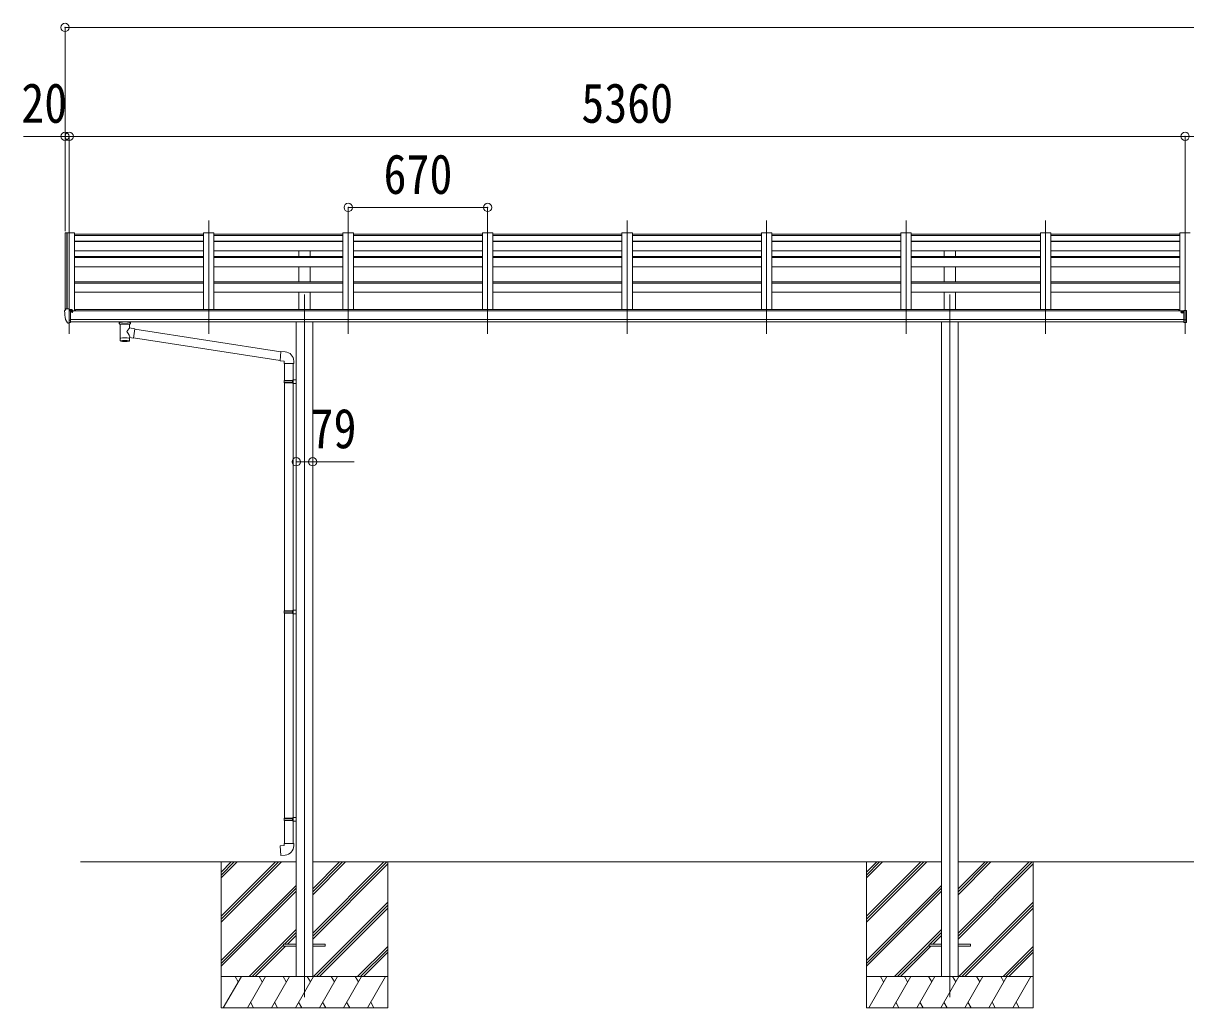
# Model space of a CAD drawing. Units: millimetres at full size, sheet at 1:40. Extents: x -11181 to 11305, y -7804 to 7716.
# Drawn here: x -1801 to 3783, y -4139 to 588 of the extents above; entities that cross this region are included whole.
import ezdxf
from ezdxf.enums import TextEntityAlignment as Align

# ---------------------------------------------------------------- set-up
doc = ezdxf.new("R2010")
doc.units = ezdxf.units.MM
doc.header["$LTSCALE"] = 40
doc.header["$PDMODE"] = 32
doc.header["$PDSIZE"] = 40
for name, color, linetype, lineweight in [('0-0_0', 7, 'Continuous', 9), ('0-1_本体', 4, 'Continuous', 9), ('0-2_部品', 7, 'Continuous', 9), ('0-4_TABLE1', 3, 'Continuous', 9), ('0-8_PARTS2', 2, 'Continuous', 9), ('0-A_寸法', 6, 'Continuous', 9)]:
    doc.layers.add(name, color=color, linetype=linetype, lineweight=lineweight)
doc.styles.add('ＭＳ ゴシック', font='')
doc.styles.get('ＭＳ ゴシック').set_extended_font_data('MS Gothic')

msp = doc.modelspace()

# ---------------------------------------------------------------- linework, layer by layer
at = {"layer": '0-0_0'}
for p, q in [((-1526.47, -3439.42), (-489.97, -3439.42)), ((-850.47, -3439.42), (-850.47, -4139.42)), ((-850.47, -3700.15), (-589.74, -3439.42)), ((-850.47, -3714.29), (-575.6, -3439.42)), ((-850.47, -3728.44), (-561.46, -3439.42)), ((-850.47, -3516.31), (-773.59, -3439.42)), ((-850.47, -3502.16), (-787.73, -3439.42)), ((-850.47, -3488.02), (-801.88, -3439.42)), ((-410.97, -3781.15), (-69.24, -3439.42)), ((-410.97, -3795.29), (-55.1, -3439.42)), ((-410.97, -3597.3), (-253.09, -3439.42)), ((-410.97, -3583.16), (-267.23, -3439.42)), ((-410.97, -3569.02), (-281.38, -3439.42)), ((-410.97, -3439.42), (2610.03, -3439.42)), ((-410.97, -3809.44), (-50.47, -3448.94)), ((-50.47, -3439.42), (-50.47, -4139.42)), ((2249.53, -3439.42), (2249.53, -4139.42)), ((2249.53, -3700.15), (2510.26, -3439.42)), ((2249.53, -3714.29), (2524.4, -3439.42)), ((2249.53, -3728.44), (2538.54, -3439.42)), ((2249.53, -3516.31), (2326.41, -3439.42)), ((2249.53, -3502.16), (2312.27, -3439.42)), ((2249.53, -3488.02), (2298.12, -3439.42)), ((2689.03, -3781.15), (3030.76, -3439.42)), ((2689.03, -3795.29), (3044.9, -3439.42)), ((2689.03, -3597.3), (2846.91, -3439.42)), ((2689.03, -3583.16), (2832.77, -3439.42)), ((2689.03, -3569.02), (2818.62, -3439.42)), ((4870.03, -3439.42), (2689.03, -3439.42)), ((2689.03, -3809.44), (3049.53, -3448.94)), ((3049.53, -3439.42), (3049.53, -4139.42)), ((-850.47, -3912.28), (-489.97, -3551.79)), ((-850.47, -3926.43), (-489.97, -3565.93)), ((2249.53, -3912.28), (2610.03, -3551.79)), ((2249.53, -3926.43), (2610.03, -3565.93)), ((-850.47, -3940.57), (-489.97, -3580.07)), ((2249.53, -3940.57), (2610.03, -3580.07)), ((-407.12, -3989.42), (-50.47, -3632.79)), ((-392.97, -3989.42), (-50.47, -3646.93)), ((-378.83, -3989.42), (-50.47, -3661.07)), ((2692.88, -3989.42), (3049.53, -3632.79)), ((2707.03, -3989.42), (3049.53, -3646.93)), ((2721.17, -3989.42), (3049.53, -3661.07)), ((-715.48, -3989.42), (-489.97, -3763.92)), ((-546.83, -3834.91), (-489.97, -3778.06)), ((-532.69, -3834.91), (-489.97, -3792.2)), ((2384.52, -3989.42), (2610.03, -3763.92)), ((2553.17, -3834.91), (2610.03, -3778.06)), ((2567.31, -3834.91), (2610.03, -3792.2)), ((-701.34, -3989.42), (-550.47, -3838.56)), ((-687.2, -3989.42), (-541.69, -3843.91)), ((-194.98, -3989.42), (-50.47, -3844.92)), ((2398.66, -3989.42), (2549.53, -3838.56)), ((2412.8, -3989.42), (2558.31, -3843.91)), ((2905.02, -3989.42), (3049.53, -3844.92)), ((-180.84, -3989.42), (-50.47, -3859.06)), ((-166.7, -3989.42), (-50.47, -3873.2)), ((2919.16, -3989.42), (3049.53, -3859.06)), ((2933.3, -3989.42), (3049.53, -3873.2)), ((-50.47, -3989.42), (-850.47, -3989.42)), ((-840.19, -4139.42), (-753.58, -3989.42)), ((-768.58, -4015.41), (-783.58, -3989.42)), ((-724.71, -4139.42), (-638.11, -3989.42)), ((-653.11, -4015.41), (-668.12, -3989.42)), ((-609.25, -4139.42), (-522.64, -3989.42)), ((-537.64, -4015.41), (-552.64, -3989.42)), ((-493.77, -4139.42), (-407.17, -3989.42)), ((-422.17, -4015.41), (-437.17, -3989.42)), ((-378.3, -4139.42), (-291.7, -3989.42)), ((-306.7, -4015.41), (-321.7, -3989.42)), ((-262.83, -4139.42), (-176.23, -3989.42)), ((-206.23, -3989.42), (-191.23, -4015.41)), ((-147.36, -4139.42), (-60.76, -3989.42)), ((3049.53, -3989.42), (2249.53, -3989.42)), ((2259.81, -4139.42), (2346.42, -3989.42)), ((2331.42, -4015.41), (2316.42, -3989.42)), ((2375.29, -4139.42), (2461.89, -3989.42)), ((2446.89, -4015.41), (2431.88, -3989.42)), ((2490.75, -4139.42), (2577.36, -3989.42)), ((2562.36, -4015.41), (2547.36, -3989.42)), ((2606.23, -4139.42), (2692.83, -3989.42)), ((2677.83, -4015.41), (2662.83, -3989.42)), ((2721.7, -4139.42), (2808.3, -3989.42)), ((2793.3, -4015.41), (2778.3, -3989.42)), ((2837.17, -4139.42), (2923.77, -3989.42)), ((2893.77, -3989.42), (2908.77, -4015.41)), ((2952.64, -4139.42), (3039.24, -3989.42)), ((-709.72, -4113.45), (-694.72, -4139.42)), ((-594.25, -4113.44), (-579.25, -4139.42)), ((-478.78, -4113.44), (-463.78, -4139.42)), ((-363.31, -4113.45), (-348.31, -4139.42)), ((-247.84, -4113.45), (-232.84, -4139.42)), ((-132.37, -4113.45), (-117.37, -4139.42)), ((2390.28, -4113.45), (2405.28, -4139.42)), ((2505.75, -4113.44), (2520.75, -4139.42)), ((2621.22, -4113.44), (2636.22, -4139.42)), ((2736.69, -4113.45), (2751.69, -4139.42)), ((2852.16, -4113.45), (2867.16, -4139.42)), ((2967.63, -4113.45), (2982.63, -4139.42)), ((-850.47, -4139.42), (-50.47, -4139.42)), ((2249.53, -4139.42), (3049.53, -4139.42))]:
    msp.add_line(p, q, dxfattribs=at)
at = {"layer": '0-1_本体'}
for p, q in [((-1600.47, -420.06), (-1600.48, -790.21)), ((-1599.53, -419.17), (-1591.69, -418.76)), ((-1591.47, -418.84), (-1591.47, -783.66)), ((-1591.4, -418.95), (-1590.77, -420.57)), ((-1555.47, -418.75), (-1555.47, -793.47)), ((-935.47, -424.84), (-1555.47, -424.84)), ((-935.47, -431.91), (-1555.47, -431.91)), ((-935.47, -419.35), (-935.47, -786.94)), ((-885.47, -419.35), (-935.47, -419.35)), ((-885.47, -419.35), (-885.47, -786.94)), ((-265.47, -424.84), (-885.47, -424.84)), ((-265.47, -431.91), (-885.47, -431.91)), ((-265.47, -419.35), (-265.47, -786.94)), ((-215.47, -419.35), (-265.47, -419.35)), ((-215.47, -419.35), (-215.47, -786.94)), ((404.53, -424.84), (-215.47, -424.84)), ((404.53, -431.91), (-215.47, -431.91)), ((404.53, -419.35), (404.53, -786.94)), ((454.53, -419.35), (404.53, -419.35)), ((454.53, -419.35), (454.53, -786.94)), ((1074.53, -424.84), (454.53, -424.84)), ((1074.53, -431.91), (454.53, -431.91)), ((1074.53, -419.35), (1074.53, -786.94)), ((1124.53, -419.35), (1074.53, -419.35)), ((1124.53, -419.35), (1124.53, -786.94)), ((1744.53, -424.84), (1124.53, -424.84)), ((1744.53, -431.91), (1124.53, -431.91)), ((1744.53, -419.35), (1744.53, -786.94)), ((1794.53, -419.35), (1744.53, -419.35)), ((1794.53, -419.35), (1794.53, -786.94)), ((2414.53, -424.84), (1794.53, -424.84)), ((2414.53, -431.91), (1794.53, -431.91)), ((2414.53, -419.35), (2414.53, -786.94)), ((2464.53, -419.35), (2414.53, -419.35)), ((2464.53, -419.35), (2464.53, -786.94)), ((3084.53, -424.84), (2464.53, -424.84)), ((3084.53, -431.91), (2464.53, -431.91)), ((3084.53, -419.35), (3084.53, -786.94)), ((3134.53, -419.35), (3084.53, -419.35)), ((3134.53, -419.35), (3134.53, -786.94)), ((3754.53, -424.84), (3134.53, -424.84)), ((3754.53, -431.91), (3134.53, -431.91)), ((3754.53, -418.75), (3754.53, -793.47)), ((3754.53, -418.75), (3804.53, -418.75)), ((-935.47, -458.04), (-1555.47, -458.04)), ((-935.47, -460.6), (-1555.47, -460.6)), ((-265.47, -458.04), (-885.47, -458.04)), ((-265.47, -460.6), (-885.47, -460.6)), ((404.53, -458.04), (-215.47, -458.04)), ((404.53, -460.6), (-215.47, -460.6)), ((1074.53, -458.04), (454.53, -458.04)), ((1074.53, -460.6), (454.53, -460.6)), ((1744.53, -458.04), (1124.53, -458.04)), ((1744.53, -460.6), (1124.53, -460.6)), ((2414.53, -458.04), (1794.53, -458.04)), ((2414.53, -460.6), (1794.53, -460.6)), ((3084.53, -458.04), (2464.53, -458.04)), ((3084.53, -460.6), (2464.53, -460.6)), ((3754.53, -458.04), (3134.53, -458.04)), ((3754.53, -460.6), (3134.53, -460.6)), ((-935.47, -505.34), (-1555.47, -505.34)), ((-935.47, -532.31), (-1555.47, -532.31)), ((-935.47, -537.26), (-1555.47, -537.26)), ((-265.47, -505.34), (-885.47, -505.34)), ((-265.47, -532.31), (-885.47, -532.31)), ((-265.47, -537.26), (-885.47, -537.26)), ((-477.97, -532.17), (-477.97, -505.18)), ((-422.97, -532.17), (-422.97, -505.18)), ((404.53, -505.34), (-215.47, -505.34)), ((404.53, -532.31), (-215.47, -532.31)), ((404.53, -537.26), (-215.47, -537.26)), ((1074.53, -505.34), (454.53, -505.34)), ((1074.53, -532.31), (454.53, -532.31)), ((1074.53, -537.26), (454.53, -537.26)), ((1744.53, -505.34), (1124.53, -505.34)), ((1744.53, -532.31), (1124.53, -532.31)), ((1744.53, -537.26), (1124.53, -537.26)), ((2414.53, -505.34), (1794.53, -505.34)), ((2414.53, -532.31), (1794.53, -532.31)), ((2414.53, -537.26), (1794.53, -537.26)), ((3084.53, -505.34), (2464.53, -505.34)), ((3084.53, -532.31), (2464.53, -532.31)), ((3084.53, -537.26), (2464.53, -537.26)), ((2622.03, -532.17), (2622.03, -505.18)), ((2677.03, -532.17), (2677.03, -505.18)), ((3754.53, -505.34), (3134.53, -505.34)), ((3754.53, -532.31), (3134.53, -532.31)), ((3754.53, -537.26), (3134.53, -537.26)), ((-935.47, -581.45), (-1555.47, -581.45)), ((-265.47, -581.45), (-885.47, -581.45)), ((-477.97, -653.08), (-477.97, -581.3)), ((-422.97, -653.08), (-422.97, -581.3)), ((404.53, -581.45), (-215.47, -581.45)), ((1074.53, -581.45), (454.53, -581.45)), ((1744.53, -581.45), (1124.53, -581.45)), ((2414.53, -581.45), (1794.53, -581.45)), ((3084.53, -581.45), (2464.53, -581.45)), ((2622.03, -653.08), (2622.03, -581.3)), ((2677.03, -653.08), (2677.03, -581.3)), ((3754.53, -581.45), (3134.53, -581.45)), ((-935.47, -653.25), (-1555.47, -653.25)), ((-935.47, -660.05), (-1555.47, -660.05)), ((-265.47, -653.25), (-885.47, -653.25)), ((-265.47, -660.05), (-885.47, -660.05)), ((404.53, -653.25), (-215.47, -653.25)), ((404.53, -660.05), (-215.47, -660.05)), ((1074.53, -653.25), (454.53, -653.25)), ((1074.53, -660.05), (454.53, -660.05)), ((1744.53, -653.25), (1124.53, -653.25)), ((1744.53, -660.05), (1124.53, -660.05)), ((2414.53, -653.25), (1794.53, -653.25)), ((2414.53, -660.05), (1794.53, -660.05)), ((3084.53, -653.25), (2464.53, -653.25)), ((3084.53, -660.05), (2464.53, -660.05)), ((3754.53, -653.25), (3134.53, -653.25)), ((3754.53, -660.05), (3134.53, -660.05)), ((-935.47, -703.6), (-1555.47, -703.6)), ((-265.47, -703.6), (-885.47, -703.6)), ((-477.97, -786.97), (-477.97, -703.43)), ((-422.97, -786.97), (-422.97, -703.43)), ((404.53, -703.6), (-215.47, -703.6)), ((1074.53, -703.6), (454.53, -703.6)), ((1744.53, -703.6), (1124.53, -703.6)), ((2414.53, -703.6), (1794.53, -703.6)), ((3084.53, -703.6), (2464.53, -703.6)), ((2622.03, -786.97), (2622.03, -703.43)), ((2677.03, -786.97), (2677.03, -703.43)), ((3754.53, -703.6), (3134.53, -703.6)), ((3773.03, -793.47), (-1573.97, -793.47)), ((-1573.97, -834.87), (3773.03, -834.87)), ((-1550.47, -793.47), (-1550.47, -786.94)), ((3749.53, -786.94), (-1550.47, -786.94)), ((3749.53, -793.47), (3749.53, -786.94)), ((3773.03, -846.72), (-1573.97, -846.64)), ((-489.97, -847.04), (-489.97, -3989.44)), ((-410.97, -847.04), (-410.97, -3989.44)), ((2610.03, -847.04), (2610.03, -3989.44)), ((2689.03, -847.04), (2689.03, -3989.44))]:
    msp.add_line(p, q, dxfattribs=at)
msp.add_lwpolyline([(-1590.77, -783.66), (-1590.77, -418.75), (-1555.47, -418.75)], dxfattribs=at)
msp.add_circle((-1566.5, -798.38), 3, dxfattribs=at)
for centre, radius, start, end in [((-1599.47, -420.17), 1, 93, 173.32986), ((-1591.68, -419.06), 0.301, 21.06327, 92.86679)]:
    msp.add_arc(centre, radius, start, end, dxfattribs=at)
at = {"layer": '0-2_部品'}
for p, q in [((-1602.47, -793.04), (-1602.47, -793.66)), ((-1595.56, -784.23), (-1599.63, -790.04)), ((-1588.1, -850.35), (-1597.84, -834.97)), ((-1580.47, -852.16), (-1580.47, -783.66)), ((-1578.97, -784.58), (-1580.47, -784.58)), ((-1573.97, -793.4), (-1580.47, -793)), ((-1578.97, -784.58), (-1578.97, -790.75)), ((-1569.3, -786.08), (-1578.97, -785.36)), ((-1578.97, -788.35), (-1564.97, -788.41)), ((-1569.5, -798.58), (-1568.97, -798.58)), ((-1568.97, -798.58), (-1568.67, -798.58)), ((-1568.47, -788.39), (-1568.47, -786.5)), ((-1563.97, -789.51), (-1563.97, -793.47)), ((-1581.97, -852.07), (-1585.68, -851.85)), ((-1581.97, -852.07), (-1580.47, -852.16)), ((-1580.47, -849.97), (-1579.97, -849.97)), ((-1579.97, -849.97), (-1579.47, -848.97)), ((-1573.97, -848.97), (-1579.47, -848.97)), ((-1339.98, -852.97), (-1339.98, -846.86)), ((-1335.88, -857.47), (-1335.89, -937.76)), ((-1290.08, -875.05), (-1290.08, -857.46)), ((-1264.85, -878.95), (-1290.08, -875.04)), ((-1285.98, -852.97), (-1285.98, -846.86)), ((-1264.85, -878.95), (-1271.88, -924.21)), ((-564.05, -989.74), (-1265.17, -880.97)), ((-1290.06, -937.76), (-1290.08, -921.14)), ((-1290.08, -921.39), (-1271.88, -924.21)), ((-567.72, -1031.67), (-1271.61, -922.47)), ((-543.05, -989.67), (-563.89, -987.85)), ((-547.97, -1045.41), (-501.97, -1045.41)), ((-545.97, -1045.41), (-545.97, -1127.32)), ((-503.97, -1045.41), (-503.97, -1124.76)), ((-501.97, -1045.41), (-501.97, -1034.5)), ((-547.97, -1129.32), (-546.97, -1127.32)), ((-547.97, -1129.32), (-503.97, -1129.32)), ((-547.97, -1129.32), (-547.97, -1137.32)), ((-547.97, -1137.32), (-503.97, -1137.32)), ((-547.97, -1137.32), (-546.97, -1139.32)), ((-546.97, -1127.32), (-503.97, -1127.32)), ((-546.97, -1139.32), (-503.97, -1139.32)), ((-545.97, -1139.32), (-545.97, -2233.51)), ((-508.45, -1129.32), (-508.88, -1127.32)), ((-505.97, -1124.82), (-489.97, -1124.35)), ((-505.97, -1126.82), (-505.97, -1124.82)), ((-505.97, -1126.82), (-503.97, -1126.82)), ((-505.97, -1141.82), (-505.97, -1139.82)), ((-505.97, -1141.82), (-489.97, -1142.29)), ((-503.97, -1141.88), (-503.97, -2230.95)), ((-489.97, -1124.35), (-489.97, -1142.29)), ((-547.97, -2235.51), (-546.97, -2233.51)), ((-546.97, -2233.51), (-503.97, -2233.51)), ((-508.45, -2235.51), (-508.88, -2233.51)), ((-505.97, -2231.01), (-489.97, -2230.54)), ((-505.97, -2233.01), (-505.97, -2231.01)), ((-505.97, -2233.01), (-503.97, -2233.01)), ((-489.97, -2230.54), (-489.97, -2248.48)), ((-547.97, -2235.51), (-503.97, -2235.51)), ((-547.97, -2235.51), (-547.97, -2243.51)), ((-547.97, -2243.51), (-503.97, -2243.51)), ((-547.97, -2243.51), (-546.97, -2245.51)), ((-546.97, -2245.51), (-503.97, -2245.51)), ((-545.97, -2245.51), (-545.97, -3228.67)), ((-505.97, -2248.01), (-505.97, -2246.01)), ((-505.97, -2248.01), (-489.97, -2248.48)), ((-503.97, -2248.06), (-503.97, -3226.11)), ((-547.97, -3230.67), (-546.97, -3228.67)), ((-547.97, -3230.67), (-503.97, -3230.67)), ((-547.97, -3230.67), (-547.97, -3238.67)), ((-547.97, -3238.67), (-503.97, -3238.67)), ((-547.97, -3238.67), (-546.97, -3240.67)), ((-546.97, -3228.67), (-503.97, -3228.67)), ((-508.45, -3230.67), (-508.88, -3228.67)), ((-505.97, -3226.17), (-489.97, -3225.7)), ((-505.97, -3228.17), (-505.97, -3226.17)), ((-505.97, -3228.17), (-503.97, -3228.17)), ((-489.97, -3225.7), (-489.97, -3243.64)), ((-546.97, -3240.67), (-503.97, -3240.67)), ((-545.97, -3240.67), (-545.97, -3350.67)), ((-505.97, -3243.17), (-505.97, -3241.17)), ((-505.97, -3243.17), (-489.97, -3243.64)), ((-503.97, -3243.22), (-503.97, -3350.67)), ((-547.97, -3350.67), (-501.97, -3350.67)), ((-547.97, -3360.67), (-547.97, -3350.67)), ((-501.97, -3350.67), (-501.97, -3361.58))]:
    msp.add_line(p, q, dxfattribs=at)
at = {"layer": '0-2_部品', "color": 4}
for p, q in [((-550.47, -3834.91), (-489.97, -3834.91)), ((-550.47, -3834.91), (-550.47, -3843.91)), ((-550.47, -3843.91), (-489.97, -3843.91)), ((-410.97, -3834.91), (-350.47, -3834.91)), ((-410.97, -3843.91), (-350.47, -3843.91)), ((-350.47, -3834.91), (-350.47, -3843.91)), ((2549.53, -3834.91), (2610.03, -3834.91)), ((2549.53, -3834.91), (2549.53, -3843.91)), ((2549.53, -3843.91), (2610.03, -3843.91)), ((2689.03, -3834.91), (2749.53, -3834.91)), ((2689.03, -3843.91), (2749.53, -3843.91)), ((2749.53, -3834.91), (2749.53, -3843.91))]:
    msp.add_line(p, q, dxfattribs=at)
at = {"layer": '0-2_部品'}
for points in [[(-1580.47, -783.66), (-1592.47, -783.66), (-1594.81, -783.81)], [(-1580.47, -838.27), (-1577.31, -837.87), (-1573.97, -837.44)], [(-1573.97, -848.97), (-1573.97, -790.75), (-1578.97, -790.75)], [(-1569.3, -786.08), (-1569.13, -786.1), (-1568.97, -786.13), (-1568.83, -786.17), (-1568.71, -786.22), (-1568.61, -786.28), (-1568.53, -786.35), (-1568.49, -786.42), (-1568.47, -786.5)], [(-1568.67, -797.39), (-1568.67, -798.58), (-1563.97, -798.58)], [(-1563.97, -796.96), (-1563.97, -798.58), (-1563.5, -798.58)], [(-1339.94, -853.03), (-1339.96, -852.67), (-1339.71, -851.72), (-1339.19, -850.83), (-1338.39, -849.99), (-1337.28, -849.2), (-1335.88, -848.47)], [(-1339.94, -852.92), (-1339.96, -853.27), (-1339.71, -854.23), (-1339.19, -855.11), (-1338.39, -855.95), (-1337.28, -856.75), (-1335.88, -857.47)], [(-1290.08, -848.48), (-1289.84, -848.58), (-1288.49, -849.31), (-1287.37, -850.16), (-1286.62, -851.03), (-1286.16, -851.92), (-1285.99, -852.81)], [(-1290.08, -857.46), (-1289.84, -857.37), (-1288.49, -856.63), (-1287.37, -855.78), (-1286.62, -854.92), (-1286.16, -854.02), (-1285.99, -853.13)], [(-563.89, -987.85), (-567.9, -1033.67), (-547.97, -1035.41), (-547.97, -1045.41)], [(-508.45, -1129.32), (-508.45, -1137.32), (-508.88, -1139.32)], [(-505.97, -1139.82), (-503.97, -1139.82), (-503.97, -1126.82)], [(-505.97, -2246.01), (-503.97, -2246.01), (-503.97, -2233.01)], [(-508.45, -2235.51), (-508.45, -2243.51), (-508.88, -2245.51)], [(-508.45, -3230.67), (-508.45, -3238.67), (-508.88, -3240.67)], [(-505.97, -3241.17), (-503.97, -3241.17), (-503.97, -3228.17)], [(-543.05, -3406.41), (-563.89, -3408.23), (-567.9, -3362.41), (-547.97, -3360.67)]]:
    msp.add_lwpolyline(points, dxfattribs=at)
for centre, radius, start, end in [((-1599.47, -793.04), 3, 93, 180), ((-1409.98, -793.66), 192.49, 180.0008, 192.1233), ((-1595.24, -833.47), 3, 191.83348, 210), ((-1594.74, -784.81), 1, 93.5, 145), ((-1566.47, -798.58), 2.5, 151.64236, 180), ((-1566.47, -798.58), 2.5, 0, 151.64236), ((-1585.5, -848.85), 3, 210, 266.5), ((-1322.91, -898.19), 51.38, 92.46126, 104.61963), ((-1303.02, -898.19), 51.38, 75.38037, 87.53874), ((-546.97, -1034.5), 45, 0, 85), ((-546.97, -3361.58), 45, 275, 0)]:
    msp.add_arc(centre, radius, start, end, dxfattribs=at)
for centre, major_axis, ratio, start_param, end_param in [((-1564.97, -789.51), (-0.02, 1.1), 0.906239, 4.6917496, 6.2625459), ((-1312.98, -858.67), (-22.91, -0.42), 0.072511, 4.711586, 6.2823824), ((-1312.95, -857.03), (-22.91, -0.42), 0.072511, 4.711586, 6.2823824), ((-1313, -857.04), (22.92, -0.42), 0.07247, 0.0008089, 1.5716053), ((-1313, -858.67), (22.92, -0.42), 0.07247, 0.0008089, 1.5716053), ((-1312.98, -894.6), (-22.81, 26.62), 0.234429, 3.1563334, 4.5976381), ((-1310.42, -897.24), (20.32, 22.25), 0.045535, 4.9756507, 6.2441899), ((-1301.98, -852.97), (16, 0), 0.361356, 0, 0.0194874), ((-1301.98, -852.97), (16, 0), 0.361356, 6.2636979, 6.2831853), ((-1312.98, -937.76), (22.92, 0), 0.101955, 6.2829723, 9.4248207), ((-1312.98, -937.76), (22.92, 0), 0.101955, 3.1415499, 6.2833984), ((-1312.98, -925.32), (22.91, 0), 0.122865, 6.2831853, 9.424778)]:
    msp.add_ellipse(centre, major_axis=major_axis, ratio=ratio, start_param=start_param, end_param=end_param, dxfattribs=at)
at = {"layer": '0-4_TABLE1'}
for p, q in [((3765.05, -798.82), (3765.05, -800.48)), ((3765.05, -799.72), (3766.05, -799.72)), ((3766.05, -800.48), (3766.05, -798.82)), ((3767.05, -799.58), (3768.05, -799.58)), ((3773.03, -791.15), (3773.03, -850.01)), ((3773.03, -836.84), (3786.03, -836.84))]:
    msp.add_line(p, q, dxfattribs=at)
for points in [[(3764.05, -798.68), (3763.05, -798.68), (3763.05, -799.58), (3764.05, -799.58)], [(3766.05, -797.78), (3766.05, -796.88), (3765.05, -796.88), (3765.05, -797.78)], [(3765.05, -800.48), (3765.05, -801.38), (3766.05, -801.38), (3766.05, -800.48)], [(3768.05, -799.58), (3768.05, -798.68), (3767.05, -798.68)], [(3773.03, -791.15), (3786.03, -791.15), (3786.03, -850.01), (3773.03, -850.01)]]:
    msp.add_lwpolyline(points, dxfattribs=at)
msp.add_ellipse((3765.55, -798.83), major_axis=(5.9, 0), ratio=0.9, dxfattribs=at)
for centre, major_axis, start_param, end_param in [((3765.55, -799.13), (5.9, 0), 6.2831853, 9.424778), ((3764.05, -797.78), (-1, 0), 1.5707963, 3.1415927), ((3764.05, -800.48), (1, 0), 6.2831853, 7.8539816), ((3764.05, -798.82), (1, 0), 6.2831853, 6.9023328), ((3767.05, -797.78), (1, 0), 3.1415927, 4.712389), ((3767.05, -798.82), (-1, 0), 5.6640378, 6.2831853), ((3767.05, -800.48), (-1, 0), 4.712389, 6.2831853)]:
    msp.add_ellipse(centre, major_axis=major_axis, ratio=0.9, start_param=start_param, end_param=end_param, dxfattribs=at)
at = {"layer": '0-8_PARTS2'}
for p, q in [((-1580.47, -383.69), (-1580.47, -902.97)), ((-910.47, -902.97), (-910.47, -359.13)), ((-240.47, -902.97), (-240.47, -359.13)), ((429.53, -902.97), (429.53, -359.13)), ((1099.53, -902.97), (1099.53, -359.13)), ((1769.53, -902.97), (1769.53, -359.13)), ((2439.53, -902.97), (2439.53, -359.13)), ((3109.53, -902.97), (3109.53, -359.13)), ((3779.53, -902.97), (3779.53, -359.13)), ((-450.47, -714.19), (-450.47, -4089.42)), ((2649.53, -714.19), (2649.53, -4089.42))]:
    msp.add_line(p, q, dxfattribs=at)
at = {"layer": '0-A_寸法'}
for p, q in [((-1600.47, 567.58), (-1600.47, 44.47)), ((-1600.47, 567.58), (9159.52, 567.58)), ((-1600.47, 44.47), (-1800.47, 44.47)), ((-1600.47, 44.47), (-1600.47, -411.1)), ((-1580.47, 44.47), (-1600.47, 44.47)), ((-1580.47, 44.47), (-1580.47, -411.1)), ((-1580.47, 44.47), (-1580.47, -411.1)), ((-1580.47, 44.47), (3779.53, 44.47)), ((3779.53, 44.47), (3779.53, -411.1)), ((3779.53, 44.47), (9139.53, 44.47)), ((-240.47, -296.97), (-240.47, -414.57)), ((-240.47, -296.97), (429.53, -296.97)), ((429.53, -296.97), (429.53, -414.57)), ((-489.97, -1518.17), (-410.97, -1518.17)), ((-410.97, -1518.17), (-210.97, -1518.17))]:
    msp.add_line(p, q, dxfattribs=at)
for p in [(-1600.47, 567.58), (-1600.47, 44.47), (-1580.47, 44.47), (3779.53, 44.47), (-240.47, -296.97), (429.53, -296.97), (-489.97, -1518.17), (-410.97, -1518.17)]:
    msp.add_point(p, dxfattribs=at)

# ---------------------------------------------------------------- texts
at = {"layer": '0-A_寸法', "color": 7, "style": 'ＭＳ ゴシック', "width": 0.85}
for s, p in [('20', (-1810.47, 52.47)), ('5360', (879.53, 52.47)), ('670', (-70.47, -288.97)), ('79', (-420.97, -1510.17))]:
    msp.add_text(s, height=190.6, dxfattribs=at).set_placement(p, align=Align.BOTTOM_LEFT)

doc.saveas('drawing.dxf')
